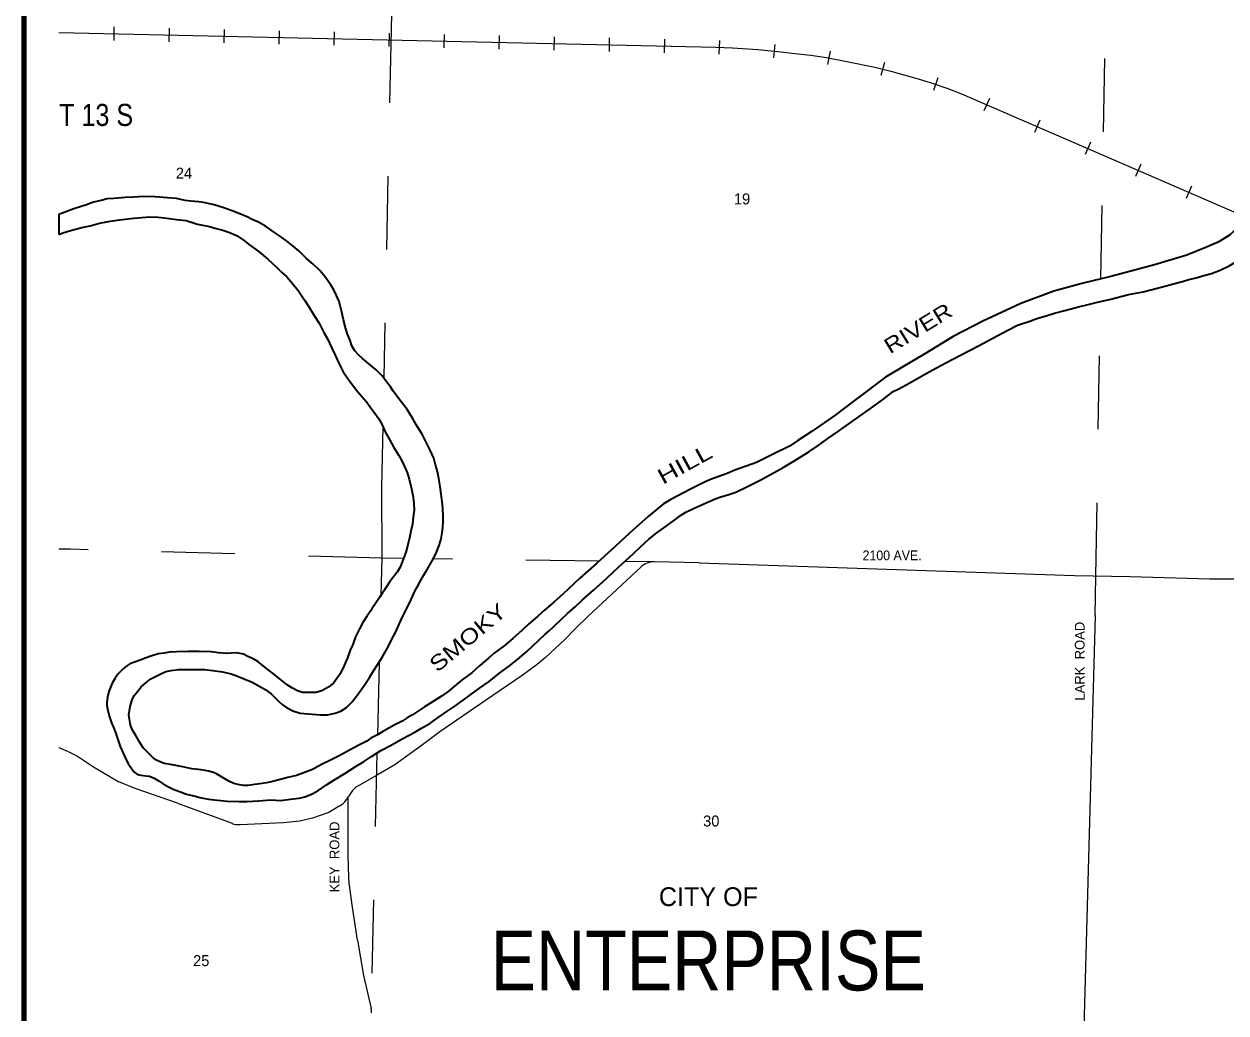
# Model space of a CAD drawing. Extents: x 149.11 to 153.06, y 38.56 to 42.5.
# Drawn here: x 149.112 to 150.749, y 39.802 to 41.149 of the extents above; entities that cross this region are included whole.
import ezdxf
from ezdxf.enums import TextEntityAlignment as Align

# ---------------------------------------------------------------- set-up
doc = ezdxf.new("R2010")
doc.units = 0
doc.header["$LTSCALE"] = 0.006
doc.linetypes.add('MEDIUM_DASHED', pattern=[4.5, 3, -1.5])
for name, color, linetype, lineweight in [('14', 7, 'Continuous', 25), ('15', 7, 'MEDIUM_DASHED', 13), ('17', 7, 'Continuous', 13), ('25', 7, 'Continuous', 35), ('48', 7, 'Continuous', 106), ('51', 7, 'Continuous', 13)]:
    doc.layers.add(name, color=color, linetype=linetype, lineweight=lineweight)
for name, color, linetype in [('29', 7, 'Continuous'), ('45', 7, 'Continuous'), ('46', 7, 'Continuous'), ('49', 7, 'Continuous')]:
    doc.layers.add(name, color=color, linetype=linetype)

msp = doc.modelspace()

# ---------------------------------------------------------------- linework, layer by layer
at = {"layer": '14'}
for p, q in [((149.616477, 41.377462), (149.611553, 41.141856)), ((150.03125, 40.415152), (149.970265, 40.416477)), ((150.03125, 40.415152), (150.542614, 40.397727)), ((149.880303, 40.342614), (149.951894, 40.40947)), ((150.542614, 40.397727), (150.61875, 40.396402)), ((150.570644, 40.343371), (150.571591, 40.397159)), ((150.61875, 40.396402), (150.726894, 40.393561)), ((150.726894, 40.393561), (150.819318, 40.393561)), ((150.570644, 40.343371), (150.525, 38.667803)), ((149.20625, 40.137311), (149.240909, 40.116856)), ((149.262879, 40.107765), (149.240909, 40.116856)), ((149.320455, 40.087879), (149.262879, 40.107765)), ((149.320455, 40.087879), (149.394886, 40.060417)), ((149.557008, 40.102273), (149.550379, 40.092424)), ((149.55322, 40.072917), (149.55322, 40.09678)), ((149.541098, 40.083712), (149.526705, 40.075189))]:
    msp.add_line(p, q, dxfattribs=at)
for points in [[(149.880303, 40.342614), (149.8625, 40.325379), (149.848106, 40.310606)], [(149.848106, 40.310606), (149.822159, 40.286364), (149.810606, 40.276705), (149.790152, 40.261742), (149.740341, 40.227652), (149.677841, 40.185038)], [(149.677841, 40.185038), (149.654356, 40.167235), (149.616667, 40.139962)], [(149.158902, 40.163826), (149.17178, 40.158333), (149.18428, 40.151894), (149.20625, 40.137311)], [(149.616667, 40.139962), (149.594129, 40.127083), (149.566477, 40.111174)], [(149.526705, 40.075189), (149.504545, 40.067614), (149.4875, 40.063447), (149.464962, 40.061174), (149.405871, 40.058523)], [(149.554167, 39.985985), (149.55322, 40.017424), (149.55322, 40.072917)], [(149.56572, 39.901136), (149.558902, 39.946212), (149.554545, 39.979167), (149.554167, 39.985985)], [(149.56572, 39.901136), (149.573864, 39.85322), (149.58428, 39.808333)]]:
    msp.add_lwpolyline(points, dxfattribs=at)
for centre, radius, start, end in [((149.969773, 40.389956), 0.026515, 88.76673, 132.59602), ((149.580668, 40.086596), 0.028409, 119.79725, 146.31559), ((149.526794, 40.108213), 0.028409, 300.31656, 326.31559), ((149.40467, 40.086967), 0.028409, 249.68499, 272.49008), ((149.556594, 39.801946), 0.028409, 0.40461, 13.03246)]:
    msp.add_arc(centre, radius, start, end, dxfattribs=at)
at = {"layer": '15'}
for p, q in [((150.578788, 40.802083), (150.589583, 41.426326)), ((149.611553, 41.141856), (149.601705, 40.667045)), ((150.571591, 40.397159), (150.57822, 40.771212)), ((149.600189, 40.601515), (149.598485, 40.517803)), ((149.895076, 40.417424), (149.668939, 40.420644)), ((149.970265, 40.416477), (149.930114, 40.417045)), ((149.595455, 40.279924), (149.592992, 40.180682)), ((149.592424, 40.156061), (149.58428, 39.808333))]:
    msp.add_line(p, q, dxfattribs=at)
for points in [[(149.598485, 40.517803), (149.598864, 40.421591), (149.175, 40.433712), (149.158902, 40.433712)], [(149.628409, 40.421212), (149.598864, 40.421591), (149.597538, 40.370644)]]:
    msp.add_lwpolyline(points, dxfattribs=at)
at = {"layer": '17'}
for p, q in [((149.234091, 41.145076), (149.233712, 41.126705)), ((149.309091, 41.143371), (149.308712, 41.125)), ((149.384091, 41.141667), (149.383712, 41.123295)), ((149.459091, 41.139962), (149.458712, 41.121591)), ((149.534091, 41.138447), (149.533523, 41.120076)), ((149.609091, 41.136742), (149.608523, 41.118371)), ((149.683902, 41.135038), (149.683523, 41.116667)), ((149.758902, 41.133333), (149.758523, 41.114962)), ((149.833902, 41.131629), (149.833523, 41.113258)), ((149.908902, 41.130114), (149.908523, 41.111742)), ((149.983902, 41.128409), (149.983523, 41.110038)), ((150.059091, 41.126515), (150.058144, 41.108144)), ((150.13428, 41.121402), (150.132576, 41.10303)), ((150.209659, 41.111932), (150.20625, 41.093939)), ((150.283712, 41.09678), (150.278977, 41.078977)), ((150.356439, 41.075758), (150.350568, 41.058333)), ((150.426705, 41.047727), (150.419318, 41.030871)), ((150.495455, 41.017992), (150.488258, 41.001136)), ((150.564394, 40.988068), (150.557008, 40.971212)), ((150.633144, 40.958333), (150.625947, 40.941477)), ((150.701894, 40.928409), (150.694697, 40.911553))]:
    msp.add_line(p, q, dxfattribs=at)
for points in [[(149.158902, 41.137311), (150.053977, 41.117614), (150.076894, 41.116477), (150.111364, 41.114205)], [(149.158902, 41.137311), (150.053977, 41.117614), (150.076894, 41.116477), (150.111364, 41.114205), (150.138636, 41.111742), (150.161553, 41.109091), (150.183333, 41.106439), (150.204924, 41.103409), (150.232386, 41.098106), (150.270644, 41.09053), (150.292424, 41.084848), (150.326326, 41.075379), (150.346023, 41.069508), (150.370265, 41.061364), (150.388636, 41.054167), (151.014394, 40.782955)], [(150.111364, 41.114205), (150.138636, 41.111742), (150.161553, 41.109091), (150.183333, 41.106439)], [(150.183333, 41.106439), (150.204924, 41.103409), (150.232386, 41.098106)], [(150.232386, 41.098106), (150.270644, 41.09053), (150.292424, 41.084848)], [(150.292424, 41.084848), (150.326326, 41.075379), (150.346023, 41.069508)], [(150.346023, 41.069508), (150.370265, 41.061364), (150.388636, 41.054167), (151.014394, 40.782955)]]:
    msp.add_lwpolyline(points, dxfattribs=at)
at = {"layer": '25'}
for points in [[(149.224811, 40.910985), (149.216667, 40.908902), (149.20625, 40.906439), (149.196591, 40.90303), (149.179356, 40.897348), (149.158902, 40.889773), (149.158902, 40.862311)], [(149.289583, 40.913826), (149.274621, 40.914205), (149.261364, 40.913258), (149.249242, 40.912689), (149.233712, 40.911364), (149.224811, 40.910985)], [(149.35625, 40.906061), (149.349811, 40.907008), (149.338636, 40.907955), (149.330871, 40.908712), (149.319129, 40.911364), (149.306818, 40.912311), (149.289583, 40.913826)], [(149.422538, 40.882955), (149.41553, 40.886553), (149.408523, 40.889394), (149.398674, 40.893371), (149.383712, 40.898864), (149.370644, 40.902841), (149.35625, 40.906061)], [(149.158902, 40.862311), (149.164394, 40.864583), (149.173485, 40.867614), (149.181439, 40.869697), (149.190341, 40.87197), (149.201515, 40.874242), (149.214394, 40.877652), (149.228977, 40.880682)], [(149.228977, 40.880682), (149.241667, 40.882576), (149.261174, 40.88447), (149.282955, 40.886364)], [(149.282955, 40.886364), (149.294508, 40.886174), (149.306061, 40.884848), (149.319318, 40.882955), (149.332386, 40.88125), (149.347727, 40.876515)], [(149.347727, 40.876515), (149.354735, 40.875), (149.364394, 40.873106), (149.373106, 40.870455), (149.382197, 40.868182), (149.392992, 40.864773), (149.401705, 40.860795), (149.411932, 40.853977)], [(149.468939, 40.853788), (149.459659, 40.860417), (149.452652, 40.865341), (149.440341, 40.873674), (149.430871, 40.878977), (149.422538, 40.882955)], [(150.769318, 40.875568), (150.753788, 40.861364), (150.738636, 40.852083), (150.722538, 40.845076), (150.695644, 40.83447), (150.651705, 40.821212), (150.592235, 40.805303), (150.554356, 40.796023), (150.514583, 40.785038), (150.469508, 40.768371), (150.417614, 40.744318)], [(149.411932, 40.853977), (149.417424, 40.849242), (149.426705, 40.842424), (149.43447, 40.836364), (149.443939, 40.828409), (149.455492, 40.817803)], [(149.514394, 40.813447), (149.505303, 40.82197), (149.496402, 40.829924), (149.486174, 40.839583), (149.47803, 40.846591), (149.468939, 40.853788)], [(150.698674, 40.800947), (150.708523, 40.803598), (150.719129, 40.806439), (150.729545, 40.80947), (150.741098, 40.813826), (150.754356, 40.820076), (150.766098, 40.827273), (150.777462, 40.835985), (150.786932, 40.844129)], [(149.455492, 40.817803), (149.4625, 40.811174), (149.469508, 40.804545), (149.477273, 40.795833), (149.484848, 40.785985), (149.494318, 40.772348)], [(149.54072, 40.771212), (149.537121, 40.779167), (149.533523, 40.786932), (149.528977, 40.794508), (149.521402, 40.805303), (149.514394, 40.813447)], [(150.626326, 40.782576), (150.636174, 40.784091), (150.648485, 40.787311), (150.660795, 40.79053), (150.672727, 40.79375), (150.691098, 40.799053), (150.698674, 40.800947)], [(150.548295, 40.764015), (150.561174, 40.767045), (150.574242, 40.770265), (150.592045, 40.774432), (150.616477, 40.780492), (150.626326, 40.782576)], [(149.494318, 40.772348), (149.499053, 40.764583), (149.507008, 40.752273), (149.513826, 40.741477), (149.520076, 40.728788)], [(149.55, 40.734091), (149.54678, 40.746402), (149.544129, 40.758333), (149.54072, 40.771212)], [(150.481818, 40.744318), (150.492803, 40.748295), (150.504167, 40.751705), (150.515341, 40.755303), (150.529735, 40.759091), (150.548295, 40.764015)], [(150.417614, 40.744318), (150.377462, 40.723295), (150.338636, 40.699811), (150.308712, 40.682008)], [(150.411932, 40.710795), (150.424621, 40.717614), (150.437121, 40.724432), (150.452841, 40.732576), (150.465152, 40.738826), (150.481818, 40.744318)], [(149.520076, 40.728788), (149.524811, 40.720076), (149.531061, 40.707576), (149.535606, 40.698106), (149.539962, 40.687879), (149.546402, 40.675568)], [(149.578409, 40.688636), (149.572727, 40.693561), (149.567424, 40.698485), (149.562311, 40.704167), (149.558144, 40.710985), (149.555682, 40.718182), (149.552273, 40.726515), (149.55, 40.734091)], [(150.336742, 40.671023), (150.348674, 40.677462), (150.367614, 40.6875), (150.388447, 40.698674), (150.411932, 40.710795)], [(149.546402, 40.675568), (149.551136, 40.667992), (149.557197, 40.659848), (149.566098, 40.647917), (149.578598, 40.633902)], [(149.614583, 40.648864), (149.610606, 40.654924), (149.605303, 40.661932), (149.599432, 40.670076), (149.591288, 40.67803), (149.578409, 40.688636)], [(150.308712, 40.682008), (150.285417, 40.668182), (150.244697, 40.637879)], [(150.257008, 40.619886), (150.267803, 40.627652), (150.282765, 40.638636), (150.295833, 40.648485), (150.303409, 40.652273), (150.318371, 40.660417), (150.336742, 40.671023)], [(149.646023, 40.602652), (149.640909, 40.612121), (149.633523, 40.624242), (149.625947, 40.634091), (149.614583, 40.648864)], [(149.578598, 40.633902), (149.583712, 40.626705), (149.589583, 40.619129), (149.594886, 40.611364), (149.599432, 40.60303), (149.60303, 40.594697)], [(150.244697, 40.637879), (150.216856, 40.616288), (150.185227, 40.594318), (150.16572, 40.581818)], [(150.194886, 40.575947), (150.206629, 40.58447), (150.221402, 40.594508), (150.238636, 40.606629), (150.257008, 40.619886)], [(149.60303, 40.594697), (149.60928, 40.583333), (149.615152, 40.572348), (149.622159, 40.561364), (149.625758, 40.555114)], [(149.664394, 40.569508), (149.660227, 40.577841), (149.654356, 40.589583), (149.646023, 40.602652)], [(150.16572, 40.581818), (150.154356, 40.574242), (150.13125, 40.562689), (150.10947, 40.551894), (150.080114, 40.541288)], [(149.678598, 40.519129), (149.676705, 40.529924), (149.675, 40.539394), (149.672348, 40.548485), (149.669697, 40.557765), (149.664394, 40.569508)], [(150.133712, 40.538447), (150.145833, 40.544886), (150.161553, 40.554356), (150.180682, 40.566477), (150.194886, 40.575947)], [(149.625758, 40.555114), (149.629356, 40.547159), (149.633523, 40.538068), (149.636174, 40.529167), (149.639583, 40.515909), (149.641856, 40.504545)], [(150.04678, 40.528598), (150.0375, 40.524621), (150.019697, 40.51572)], [(150.080114, 40.541288), (150.069318, 40.536742), (150.04678, 40.528598)], [(150.060795, 40.505114), (150.071591, 40.508333), (150.081439, 40.511553), (150.095455, 40.518371), (150.11553, 40.52822), (150.133712, 40.538447)], [(149.682765, 40.480303), (149.681439, 40.495076), (149.679924, 40.508523), (149.678598, 40.519129)], [(150.019697, 40.51572), (149.992803, 40.501515), (149.982955, 40.495455), (149.961932, 40.478409), (149.936174, 40.455114), (149.917424, 40.438068), (149.891288, 40.414205), (149.868939, 40.394318), (149.845644, 40.372727)], [(149.641856, 40.504545), (149.642803, 40.495644), (149.643182, 40.486932), (149.641856, 40.477273), (149.64072, 40.467803), (149.638447, 40.458333)], [(150.006061, 40.479545), (150.013068, 40.48428), (150.023674, 40.489015), (150.036932, 40.495076), (150.05303, 40.502273), (150.060795, 40.505114)], [(149.677273, 40.438826), (149.679735, 40.447727), (149.681629, 40.458712), (149.682576, 40.470076), (149.682765, 40.480303)], [(149.951326, 40.436932), (149.962689, 40.447538), (149.973864, 40.45625), (149.986174, 40.465152), (149.998106, 40.473674), (150.006061, 40.479545)], [(149.638447, 40.458333), (149.636553, 40.449242), (149.634091, 40.437879), (149.631818, 40.429924), (149.628409, 40.421023), (149.623864, 40.40947)], [(149.647538, 40.383144), (149.654356, 40.395455), (149.660985, 40.406061), (149.667424, 40.417803), (149.672538, 40.427462), (149.677273, 40.438826)], [(149.905114, 40.393939), (149.915152, 40.403409), (149.927083, 40.414205), (149.941288, 40.427652), (149.951326, 40.436932)], [(149.623864, 40.40947), (149.619886, 40.402652), (149.614962, 40.396023), (149.609659, 40.388826), (149.603409, 40.379735), (149.602083, 40.377462)], [(149.625, 40.336742), (149.629356, 40.346023), (149.634848, 40.356439), (149.639015, 40.365341), (149.644129, 40.376515), (149.647538, 40.383144)], [(149.851894, 40.346212), (149.862311, 40.355303), (149.872348, 40.364583), (149.887311, 40.37803), (149.905114, 40.393939)], [(149.602083, 40.377462), (149.599811, 40.374432), (149.595833, 40.367803), (149.591477, 40.361174), (149.585606, 40.352652)], [(149.845644, 40.372727), (149.833902, 40.362121), (149.820833, 40.350758)], [(149.585606, 40.352652), (149.58447, 40.350758), (149.579167, 40.342992), (149.573295, 40.333712), (149.56875, 40.325189), (149.563068, 40.314394), (149.559659, 40.303977)], [(149.820833, 40.350758), (149.811553, 40.342424), (149.798295, 40.331061)], [(149.600379, 40.287879), (149.607765, 40.300758), (149.612689, 40.311364), (149.617803, 40.320455), (149.625, 40.336742)], [(149.834091, 40.329545), (149.843371, 40.338068), (149.851894, 40.346212)], [(149.798295, 40.331061), (149.790341, 40.323295), (149.777652, 40.312121), (149.76553, 40.302273), (149.752273, 40.292235)], [(149.813068, 40.309848), (149.821212, 40.317424), (149.826894, 40.322538), (149.834091, 40.329545)], [(149.559659, 40.303977), (149.556061, 40.296023), (149.552083, 40.285985), (149.547727, 40.275568), (149.542045, 40.264205)], [(149.772727, 40.275), (149.78447, 40.284091), (149.796402, 40.294508), (149.813068, 40.309848)], [(149.28447, 40.288258), (149.277841, 40.285795), (149.269697, 40.282765), (149.263447, 40.280303), (149.255871, 40.277652), (149.251705, 40.275), (149.247159, 40.271402), (149.239205, 40.263636), (149.235606, 40.258333), (149.231439, 40.251515), (149.226894, 40.239773)], [(149.35, 40.294508), (149.335417, 40.294318), (149.319129, 40.293939), (149.309659, 40.293561), (149.301894, 40.292235), (149.294129, 40.291098), (149.28447, 40.288258)], [(149.401136, 40.292803), (149.393561, 40.292045), (149.3875, 40.291856), (149.376326, 40.292614), (149.366477, 40.293939), (149.35, 40.294508)], [(149.430114, 40.280871), (149.424621, 40.284091), (149.41553, 40.288068), (149.410417, 40.29072), (149.401136, 40.292803)], [(149.575, 40.248295), (149.582386, 40.259091), (149.587689, 40.267992), (149.594697, 40.278598), (149.600379, 40.287879)], [(149.752273, 40.292235), (149.744129, 40.285227), (149.732386, 40.275189), (149.721591, 40.265152), (149.710227, 40.257386)], [(149.297727, 40.263826), (149.304545, 40.267045), (149.311553, 40.268371), (149.322348, 40.269886), (149.357955, 40.269886)], [(149.357955, 40.269886), (149.368561, 40.268561), (149.382008, 40.266856), (149.393939, 40.264205), (149.402462, 40.260985), (149.422348, 40.252462)], [(149.484091, 40.24072), (149.477462, 40.244318), (149.470076, 40.248864), (149.460795, 40.25625), (149.453598, 40.262311), (149.439394, 40.273106), (149.430114, 40.280871)], [(149.710038, 40.22803), (149.718561, 40.23428), (149.732197, 40.244318), (149.745455, 40.253788), (149.759659, 40.265152), (149.772727, 40.275)], [(149.256061, 40.219697), (149.258712, 40.228788), (149.261553, 40.234659), (149.265909, 40.240152), (149.271023, 40.246212), (149.277462, 40.251894), (149.28428, 40.257008), (149.297727, 40.263826)], [(149.422348, 40.252462), (149.430682, 40.248295), (149.440152, 40.242614), (149.448106, 40.236932)], [(149.542045, 40.264205), (149.5375, 40.257576), (149.533333, 40.251136), (149.526705, 40.246212), (149.517045, 40.240909), (149.50928, 40.238636), (149.500379, 40.238636), (149.490909, 40.238636), (149.484091, 40.24072)], [(149.710227, 40.257386), (149.703977, 40.252273), (149.698106, 40.247348), (149.689205, 40.239773), (149.680114, 40.233523), (149.670455, 40.227273), (149.657008, 40.218939), (149.649053, 40.213826)], [(149.226894, 40.239773), (149.225189, 40.232008), (149.224432, 40.225568), (149.224242, 40.221023), (149.225189, 40.216477), (149.227462, 40.207008), (149.23125, 40.195833), (149.232955, 40.192235)], [(149.448106, 40.236932), (149.452462, 40.232576), (149.458333, 40.226894), (149.463447, 40.222348), (149.469129, 40.217992), (149.477841, 40.213826), (149.487689, 40.210606), (149.498864, 40.20947)], [(149.498864, 40.20947), (149.515341, 40.208333), (149.525189, 40.208333), (149.535417, 40.210227), (149.543182, 40.213258), (149.550758, 40.218371), (149.558144, 40.225568), (149.56572, 40.235417), (149.575, 40.248295)], [(149.264015, 40.179924), (149.25947, 40.187311), (149.256629, 40.194318), (149.255492, 40.199432), (149.254545, 40.207955), (149.256061, 40.219697)], [(149.643939, 40.18447), (149.65322, 40.189962), (149.664394, 40.196591), (149.675947, 40.204545), (149.6875, 40.212879), (149.698295, 40.220076), (149.710038, 40.22803)], [(149.649053, 40.213826), (149.640909, 40.208333), (149.633333, 40.203977), (149.626705, 40.199621), (149.61572, 40.193939), (149.601136, 40.185795), (149.592424, 40.180303)], [(149.232955, 40.192235), (149.235985, 40.183902), (149.239205, 40.174432), (149.242614, 40.165152), (149.24678, 40.156061), (149.250947, 40.146023), (149.253788, 40.141098)], [(149.574053, 40.144318), (149.585038, 40.151326), (149.597538, 40.15947), (149.611553, 40.167045), (149.627462, 40.175758), (149.643939, 40.18447)], [(149.310985, 40.14053), (149.302273, 40.141856), (149.297917, 40.143561), (149.292045, 40.146402), (149.287689, 40.149811), (149.280682, 40.15625), (149.273674, 40.163447), (149.269129, 40.170265), (149.264015, 40.179924)], [(149.592424, 40.180303), (149.584091, 40.176326), (149.578409, 40.172348), (149.567803, 40.166856), (149.556061, 40.160606), (149.54072, 40.152273), (149.527273, 40.145455), (149.518561, 40.141288)], [(149.253788, 40.141098), (149.257386, 40.135795), (149.261364, 40.130492), (149.266098, 40.126894), (149.270833, 40.126136), (149.277273, 40.125189), (149.282576, 40.124621), (149.289015, 40.12178), (149.295833, 40.117803)], [(149.378409, 40.125189), (149.373674, 40.127841), (149.369697, 40.129545), (149.363068, 40.13125), (149.358333, 40.132576), (149.349432, 40.133523), (149.340341, 40.13447), (149.327841, 40.137121), (149.310985, 40.14053)], [(149.518561, 40.141288), (149.511742, 40.137689), (149.504356, 40.133902), (149.494886, 40.129924), (149.482955, 40.125758), (149.471023, 40.122917), (149.462311, 40.120455), (149.448485, 40.117045)], [(149.523485, 40.112879), (149.533712, 40.119318), (149.548485, 40.128409), (149.563826, 40.138447), (149.574053, 40.144318)], [(149.448485, 40.117045), (149.441856, 40.11572), (149.432576, 40.114394), (149.425379, 40.113068), (149.417045, 40.111932), (149.410606, 40.111932), (149.405303, 40.112879), (149.397348, 40.114773), (149.39053, 40.117614), (149.378409, 40.125189)], [(149.295833, 40.117803), (149.301136, 40.114394), (149.307576, 40.110417), (149.314773, 40.106818), (149.324811, 40.10322), (149.332765, 40.100189), (149.340909, 40.098485)], [(149.460795, 40.091667), (149.467992, 40.092235), (149.47803, 40.093561), (149.486174, 40.094886), (149.494129, 40.096402), (149.502273, 40.099811), (149.511932, 40.104735), (149.523485, 40.112879)], [(149.340909, 40.098485), (149.353409, 40.095265), (149.362879, 40.093371), (149.375189, 40.092045), (149.388447, 40.09053), (149.403977, 40.089962)], [(149.403977, 40.089962), (149.414962, 40.090341), (149.43125, 40.091098), (149.447727, 40.092235), (149.460795, 40.091667)]]:
    msp.add_lwpolyline(points, dxfattribs=at)
at = {"layer": '48'}
msp.add_lwpolyline([(149.111553, 38.620455), (149.111553, 42.50303), (152.994129, 42.50303), (152.994129, 38.620455)], close=True, dxfattribs=at)

# ---------------------------------------------------------------- texts
at = {"layer": '29'}
for s, rotation, width, p in [('RIVER', 31.582, 1.2, (150.33498, 40.72587)), ('HILL', 28.847, 1.35, (150.01666, 40.540527)), ('SMOKY', 40.001, 1.25, (149.72285, 40.305425))]:
    msp.add_text(s, height=0.02083, rotation=rotation, dxfattribs=dict(at, width=width)).set_placement(p, align=Align.CENTER)
at = {"layer": '45'}
for s, p in [('24', (149.329451, 40.938447)), ('19', (150.089773, 40.903409)), ('30', (150.047822, 40.056061)), ('25', (149.352936, 39.865909))]:
    msp.add_text(s, height=0.01496, dxfattribs=at).set_placement(p, align=Align.CENTER)
at = {"layer": '46', "width": 0.85}
msp.add_text('T 13 S', height=0.03011, dxfattribs=at).set_placement((149.209754, 41.010227), align=Align.CENTER)
at = {"layer": '49', "width": 0.95}
msp.add_text('2100 AVE.', height=0.01326, dxfattribs=at).set_placement((150.294223, 40.41875), align=Align.CENTER)
at = {"layer": '49'}
for s, p in [('LARK  ROAD', (150.556439, 40.28125)), ('KEY  ROAD', (149.541098, 40.014583))]:
    msp.add_text(s, height=0.01326, rotation=90, dxfattribs=at).set_placement(p, align=Align.CENTER)
at = {"layer": '51'}
msp.add_text('CITY OF', height=0.02557, dxfattribs=at).set_placement((150.043939, 39.947727), align=Align.CENTER)
at = {"layer": '51', "width": 0.85}
msp.add_text('ENTERPRISE', height=0.08163, dxfattribs=at).set_placement((150.043655, 39.832765), align=Align.CENTER)

doc.saveas('drawing.dxf')
